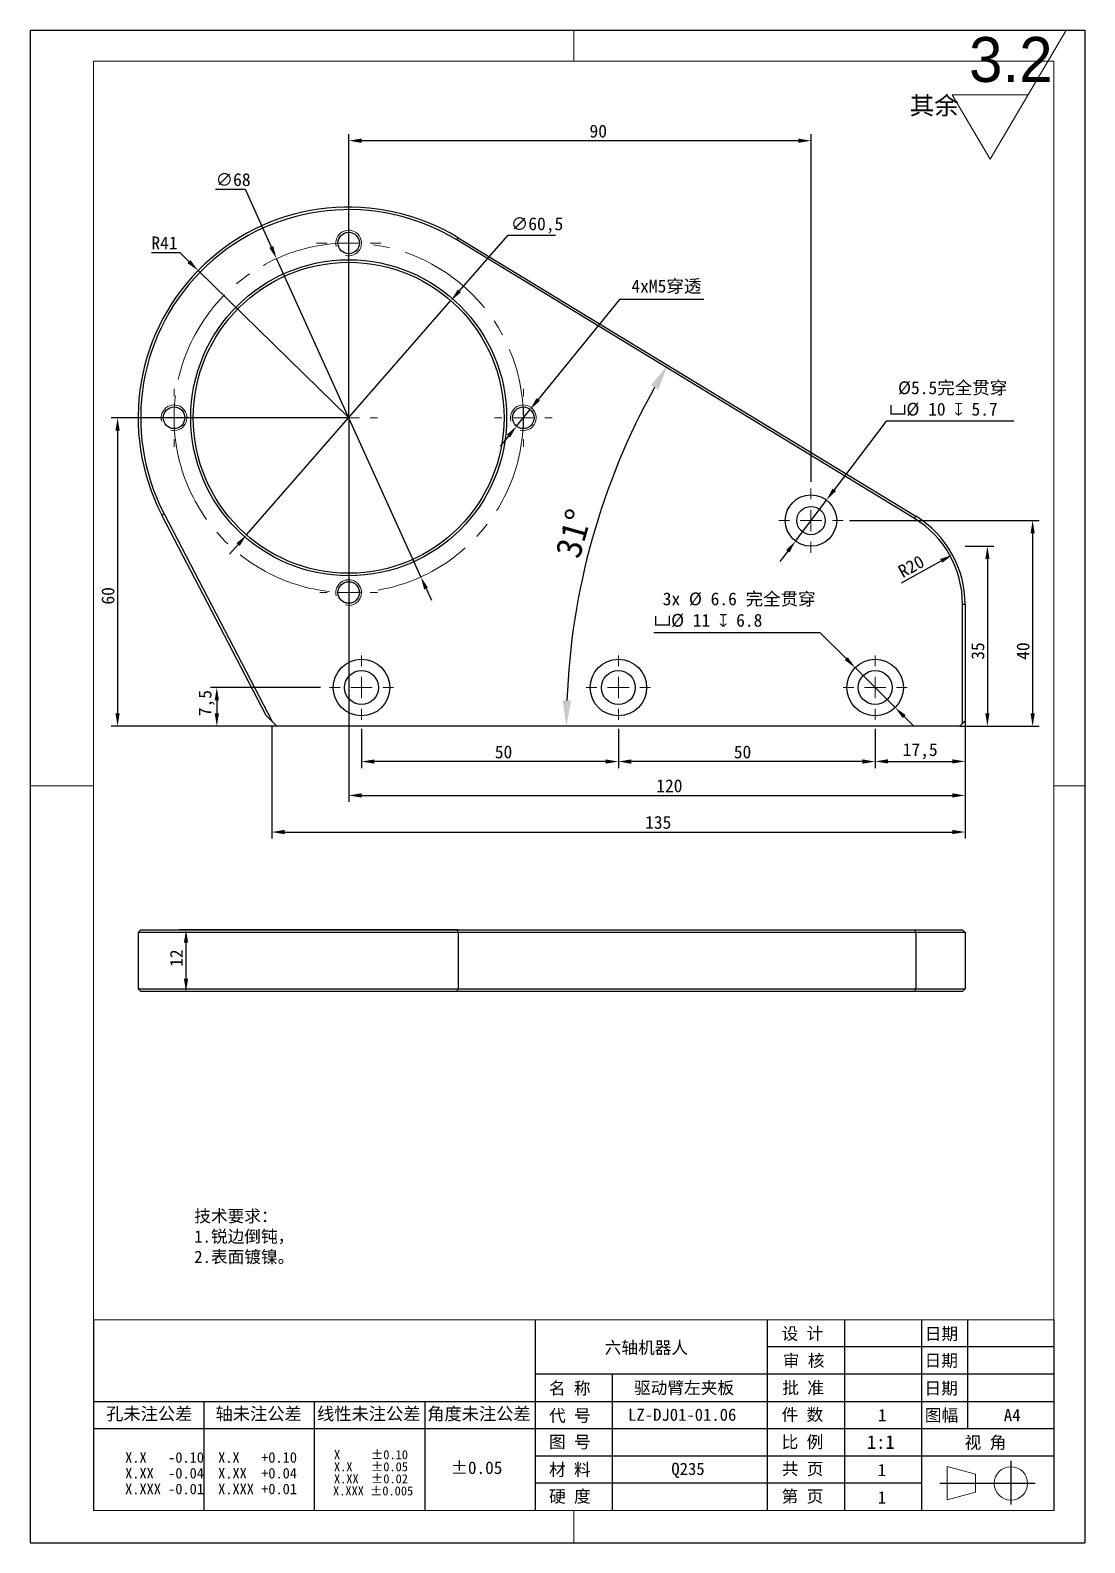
# Model space of a CAD drawing. Header units: millimetres. Extents: x 13 to 7248, y -1201 to 1478.
# Drawn here: x 5003.9 to 5209.2, y 15.6 to 309.9 of the extents above; entities that cross this region are included whole.
import ezdxf

# ---------------------------------------------------------------- set-up
doc = ezdxf.new("R2010")
doc.units = ezdxf.units.MM
doc.header["$LTSCALE"] = 5
doc.header["$PDSIZE"] = -1
doc.linetypes.add('CENTER2', pattern=[28.575, 19.05, -3.175, 3.175, -3.175])
doc.linetypes.add('SLD-实线', pattern=[0])
doc.layers.get('0').update_dxf_attribs({"lineweight": 30})
for name, color, linetype, lineweight in [('中心线层', 1, 'CENTER2', 13), ('粗实线', 7, 'SLD-实线', 15), ('细实线层', 5, 'Continuous', 15)]:
    doc.layers.add(name, color=color, linetype=linetype, lineweight=lineweight)
for name, color, linetype in [('图框', 7, 'SLD-实线'), ('文字层', 7, 'SLD-实线'), ('标注层', 96, 'SLD-实线')]:
    doc.layers.add(name, color=color, linetype=linetype)
doc.styles.add('SLDTEXTSTYLE0', font='')
doc.styles.add('SLDTEXTSTYLE1', font='', dxfattribs={"bigfont": 'bigfont'})
doc.styles.add('SLDTEXTSTYLE2', font='')
doc.styles.add('SLDTEXTSTYLE3', font='', dxfattribs={"bigfont": 'bigfont'})
doc.styles.get("Standard").update_dxf_attribs({"font": ''})
doc.styles.get('SLDTEXTSTYLE0').set_extended_font_data('汉仪长仿宋体')
doc.styles.get('SLDTEXTSTYLE1').set_extended_font_data('宋体')
doc.styles.get('SLDTEXTSTYLE2').set_extended_font_data('宋体')
doc.styles.get('SLDTEXTSTYLE3').set_extended_font_data('汉仪长仿宋体')
doc.styles.get('Standard').set_extended_font_data('SimSun')
doc.dimstyles.new('ISO-25', dxfattribs={"dimtxt": 2.5, "dimasz": 2.5, "dimexe": 1.25, "dimexo": 0, "dimtad": 1, "dimtoh": 1, "dimtxsty": 'Standard', "dimcen": 2.5, "dimclrt": 256, "dimadec": 0, "dimazin": 0, "dimtfac": 1, "dimtmove": 0, "dimatfit": 3, "dimfxl": 0, "dimarcsym": 0})
doc.dimstyles.new('副本2-1', dxfattribs={"dimscale": 2, "dimtxt": 2.5, "dimasz": 2.5, "dimexe": 1.25, "dimexo": 0, "dimtad": 1, "dimtoh": 1, "dimtxsty": 'Standard', "dimcen": 2.5, "dimclrt": 256, "dimadec": 0, "dimazin": 0, "dimtfac": 1, "dimtmove": 0, "dimatfit": 3, "dimfxl": 0, "dimarcsym": 0})

# ---------------------------------------------------------------- blocks, each defined once
blk = doc.blocks.new('SW_NOTE_0')
at = {"color": 0, "linetype": 'Continuous', "lineweight": 0, "char_height": 10.583, "attachment_point": 2}
for s, insert in [('X     ±0.10', (35.9, 12.3)), ('X.X   ±0.05', (35.9, -1.8)), ('X.XX  ±0.02', (35.9, -15.9)), (' X.XXX ±0.005', (34.8, -30))]:
    blk.add_mtext(s, dxfattribs=dict(at, insert=insert))
blk = doc.blocks.new('SW_NOTE_1')
at = {"color": 0, "linetype": 'Continuous', "lineweight": 0, "char_height": 12.312, "attachment_point": 2, "style": 'SLDTEXTSTYLE2'}
for s, insert in [('X.X   -0.10', (38.1, 14.3)), ('X.XX  -0.04', (38.1, -4.1)), ('X.XXX -0.01', (38.1, -22.5))]:
    blk.add_mtext(s, dxfattribs=dict(at, insert=insert))
blk = doc.blocks.new('SW_NOTE_2')
at = {"color": 0, "linetype": 'Continuous', "lineweight": 0, "char_height": 12.312, "attachment_point": 2, "style": 'SLDTEXTSTYLE2'}
for s, insert in [('X.X   +0.10', (38.1, 14.3)), ('X.XX  +0.04', (38.1, -4.1)), ('X.XXX +0.01', (38.1, -22.5))]:
    blk.add_mtext(s, dxfattribs=dict(at, insert=insert))
blk = doc.blocks.new('SW_SFSYMBOL_0')
at = {"color": 0, "linetype": 'SLD-实线', "lineweight": 0}
for p, q in [((8.23, -25), (37.72, 25)), ((8.23, -25), (-6.52, 0)), ((22.98, 0), (-6.52, 0))]:
    blk.add_line(p, q, dxfattribs=at)
at = {"color": 0, "linetype": 'SLD-实线', "lineweight": 0, "insert": (0, 22.56), "char_height": 17.5, "attachment_point": 1, "style": 'SLDTEXTSTYLE3'}
blk.add_mtext('3.2', dxfattribs=at)
blk = doc.blocks.new('*D177')
at = {"layer": 'Defpoints', "color": 0}
for p in [(5051.88, 265.44), (5079.97, 203.51)]:
    blk.add_point(p, dxfattribs=at)
at = {"layer": '标注层', "color": 0, "lineweight": -2}
for p, q in [((5040.02, 278.94), (5045.76, 278.94)), ((5045.76, 278.94), (5050.85, 267.72)), ((5079.97, 203.51), (5051.88, 265.44)), ((5081, 201.23), (5082.03, 198.96))]:
    blk.add_line(p, q, dxfattribs=at)
at = {"layer": '标注层', "color": 0}
for points in [[(5051.23, 267.89), (5050.47, 267.55), (5051.88, 265.44)], [(5081.38, 201.41), (5080.62, 201.06), (5079.97, 203.51)]]:
    blk.add_solid(points, dxfattribs=at)
at = {"layer": '标注层', "insert": (5040.02, 282.07), "char_height": 2.5, "attachment_point": 1}
blk.add_mtext('∅68', dxfattribs=at)
blk = doc.blocks.new('*D178')
at = {"layer": 'Defpoints', "color": 0}
for p in [(5065.93, 234.48), (5020.93, 174.48), (5050.93, 174.48)]:
    blk.add_point(p, dxfattribs=at)
at = {"layer": '标注层', "color": 0, "lineweight": -2}
for p, q in [((5065.93, 234.48), (5019.68, 234.48)), ((5020.93, 231.98), (5020.93, 176.98)), ((5050.93, 174.48), (5019.68, 174.48))]:
    blk.add_line(p, q, dxfattribs=at)
at = {"layer": '标注层', "color": 0}
for points in [[(5020.51, 231.98), (5021.34, 231.98), (5020.93, 234.48)], [(5020.51, 176.98), (5021.34, 176.98), (5020.93, 174.48)]]:
    blk.add_solid(points, dxfattribs=at)
at = {"layer": '标注层', "insert": (5017.8, 199.83), "char_height": 2.5, "attachment_point": 2, "rotation": 90}
blk.add_mtext('60', dxfattribs=at)
blk = doc.blocks.new('*D179')
at = {"layer": 'Defpoints', "color": 0}
for p in [(5036.6, 263.13), (5065.93, 234.48)]:
    blk.add_point(p, dxfattribs=at)
at = {"layer": '标注层', "color": 0, "lineweight": -2}
for p, q in [((5027.51, 266.63), (5033.03, 266.63)), ((5033.03, 266.63), (5034.81, 264.88)), ((5065.93, 234.48), (5036.6, 263.13))]:
    blk.add_line(p, q, dxfattribs=at)
at = {"layer": '标注层', "color": 0}
blk.add_solid([(5035.11, 265.18), (5034.52, 264.58), (5036.6, 263.13)], dxfattribs=at)
at = {"layer": '标注层', "insert": (5027.51, 269.75), "char_height": 2.5, "attachment_point": 1}
blk.add_mtext('R41', dxfattribs=at)
blk = doc.blocks.new('*D180')
at = {"layer": 'Defpoints', "color": 0}
for p in [(5065.93, 234.48), (5185.93, 174.48), (5185.93, 160.99)]:
    blk.add_point(p, dxfattribs=at)
at = {"layer": '标注层', "color": 0, "lineweight": -2}
for p, q in [((5065.93, 234.48), (5065.93, 159.74)), ((5185.93, 174.48), (5185.93, 159.74)), ((5068.43, 160.99), (5183.43, 160.99))]:
    blk.add_line(p, q, dxfattribs=at)
at = {"layer": '标注层', "color": 0}
for points in [[(5068.43, 161.41), (5068.43, 160.58), (5065.93, 160.99)], [(5183.43, 161.41), (5183.43, 160.58), (5185.93, 160.99)]]:
    blk.add_solid(points, dxfattribs=at)
at = {"layer": '标注层', "insert": (5128.35, 164.12), "char_height": 2.5, "attachment_point": 2}
blk.add_mtext('120', dxfattribs=at)
blk = doc.blocks.new('*D181')
at = {"layer": 'Defpoints', "color": 0}
for p in [(5185.93, 209.48), (5185.93, 174.48), (5190.27, 174.48)]:
    blk.add_point(p, dxfattribs=at)
at = {"layer": '标注层', "color": 0, "lineweight": -2}
for p, q in [((5185.93, 209.48), (5191.52, 209.48)), ((5190.27, 206.98), (5190.27, 176.98)), ((5185.93, 174.48), (5191.52, 174.48))]:
    blk.add_line(p, q, dxfattribs=at)
at = {"layer": '标注层', "color": 0}
for points in [[(5189.85, 206.98), (5190.68, 206.98), (5190.27, 209.48)], [(5189.85, 176.98), (5190.68, 176.98), (5190.27, 174.48)]]:
    blk.add_solid(points, dxfattribs=at)
at = {"layer": '标注层', "insert": (5187.14, 189.08), "char_height": 2.5, "attachment_point": 2, "rotation": 90}
blk.add_mtext('35', dxfattribs=at)
blk = doc.blocks.new('*D182')
at = {"layer": 'Defpoints', "color": 0}
for p in [(5050.93, 174.48), (5185.93, 174.48), (5185.93, 153.87)]:
    blk.add_point(p, dxfattribs=at)
at = {"layer": '标注层', "color": 0, "lineweight": -2}
for p, q in [((5050.93, 174.48), (5050.93, 152.62)), ((5185.93, 174.48), (5185.93, 152.62)), ((5053.43, 153.87), (5183.43, 153.87))]:
    blk.add_line(p, q, dxfattribs=at)
at = {"layer": '标注层', "color": 0}
for points in [[(5053.43, 154.29), (5053.43, 153.45), (5050.93, 153.87)], [(5183.43, 154.29), (5183.43, 153.45), (5185.93, 153.87)]]:
    blk.add_solid(points, dxfattribs=at)
at = {"layer": '标注层', "insert": (5126.18, 157), "char_height": 2.5, "attachment_point": 2}
blk.add_mtext('135', dxfattribs=at)
blk = doc.blocks.new('*D183')
at = {"layer": 'Defpoints', "color": 0}
for p in [(5183.48, 207.82), (5165.93, 198.23)]:
    blk.add_point(p, dxfattribs=at)
at = {"layer": '标注层', "color": 0, "lineweight": -2}
blk.add_line((5173.54, 202.39), (5181.28, 206.62), dxfattribs=at)
at = {"layer": '标注层', "color": 0}
blk.add_solid([(5181.08, 206.99), (5181.48, 206.26), (5183.48, 207.82)], dxfattribs=at)
at = {"layer": '标注层', "insert": (5172.59, 205.44), "char_height": 2.5, "attachment_point": 1, "rotation": 28.6514}
blk.add_mtext('R20', dxfattribs=at)
blk = doc.blocks.new('*D184')
at = {"layer": 'Defpoints', "color": 0}
for p in [(5085.82, 257.27), (5046.03, 211.69)]:
    blk.add_point(p, dxfattribs=at)
at = {"layer": '标注层', "color": 0, "lineweight": -2}
for p, q in [((5096.87, 269.93), (5087.46, 259.15)), ((5106.17, 269.93), (5096.87, 269.93)), ((5046.03, 211.69), (5085.82, 257.27)), ((5044.39, 209.8), (5042.75, 207.92))]:
    blk.add_line(p, q, dxfattribs=at)
at = {"layer": '标注层', "color": 0}
for points in [[(5087.15, 259.42), (5087.77, 258.88), (5085.82, 257.27)], [(5044.08, 210.08), (5044.7, 209.53), (5046.03, 211.69)]]:
    blk.add_solid(points, dxfattribs=at)
at = {"layer": '标注层', "insert": (5097.49, 273.47), "char_height": 2.5, "attachment_point": 1}
blk.add_mtext('∅60,5', dxfattribs=at)
blk = doc.blocks.new('*D185')
at = {"layer": 'Defpoints', "color": 0}
for p in [(5101.25, 236.1), (5098.6, 232.85)]:
    blk.add_point(p, dxfattribs=at)
at = {"layer": '标注层', "color": 0, "lineweight": -2}
for p, q in [((5118.63, 257.46), (5102.83, 238.04)), ((5135.08, 257.46), (5118.63, 257.46)), ((5098.6, 232.85), (5101.25, 236.1)), ((5097.02, 230.91), (5095.44, 228.97))]:
    blk.add_line(p, q, dxfattribs=at)
at = {"layer": '标注层', "color": 0}
for points in [[(5102.51, 238.31), (5103.15, 237.78), (5101.25, 236.1)], [(5096.7, 231.17), (5097.34, 230.64), (5098.6, 232.85)]]:
    blk.add_solid(points, dxfattribs=at)
at = {"layer": '标注层', "insert": (5119.26, 261.35), "char_height": 2.5, "attachment_point": 1}
blk.add_mtext(' 4xM5穿透', dxfattribs=at)
blk = doc.blocks.new('*D186')
at = {"layer": 'Defpoints', "color": 0}
for p in [(5158.94, 218.46), (5152.91, 210.49)]:
    blk.add_point(p, dxfattribs=at)
at = {"layer": '标注层', "color": 0, "lineweight": -2}
for p, q in [((5170.54, 233.79), (5160.45, 220.46)), ((5195.4, 233.79), (5170.54, 233.79)), ((5152.91, 210.49), (5158.94, 218.46)), ((5151.4, 208.5), (5149.89, 206.5))]:
    blk.add_line(p, q, dxfattribs=at)
at = {"layer": '标注层', "color": 0}
for points in [[(5160.12, 220.71), (5160.78, 220.2), (5158.94, 218.46)], [(5151.07, 208.75), (5151.73, 208.24), (5152.91, 210.49)]]:
    blk.add_solid(points, dxfattribs=at)
at = {"layer": '标注层', "insert": (5171.17, 241.57), "char_height": 2.5, "attachment_point": 1}
blk.add_mtext(' %%C5.5完全贯穿\\P{\\fGDT|b0|i0|c134|p2;v}%%C 10 {\\fGDT|b0|i0|c134|p2;x} 5.7', dxfattribs=at)
blk = doc.blocks.new('*D187')
at = {"layer": 'Defpoints', "color": 0}
for p in [(5164.53, 185.86), (5172.32, 178.09)]:
    blk.add_point(p, dxfattribs=at)
at = {"layer": '标注层', "color": 0, "lineweight": -2}
for p, q in [((5125.36, 192.71), (5157.67, 192.71)), ((5157.67, 192.71), (5162.76, 187.63)), ((5172.32, 178.09), (5164.53, 185.86)), ((5174.09, 176.32), (5175.85, 174.56))]:
    blk.add_line(p, q, dxfattribs=at)
at = {"layer": '标注层', "color": 0}
for points in [[(5163.06, 187.92), (5162.47, 187.33), (5164.53, 185.86)], [(5174.38, 176.62), (5173.79, 176.03), (5172.32, 178.09)]]:
    blk.add_solid(points, dxfattribs=at)
at = {"layer": '标注层', "insert": (5125.36, 200.49), "char_height": 2.5, "attachment_point": 1}
blk.add_mtext(' 3x %%C 6.6 完全贯穿\\P{\\fGDT|b0|i0|c134|p2;v}%%C 11 {\\fGDT|b0|i0|c134|p2;x} 6.8', dxfattribs=at)
blk = doc.blocks.new('*D188')
at = {"layer": 'Defpoints', "color": 0}
for p in [(5118.43, 173.98), (5168.43, 173.98), (5118.43, 167.58)]:
    blk.add_point(p, dxfattribs=at)
at = {"layer": '标注层', "color": 0, "lineweight": -2}
for p, q in [((5118.43, 173.98), (5118.43, 166.33)), ((5168.43, 173.98), (5168.43, 166.33)), ((5165.93, 167.58), (5120.93, 167.58))]:
    blk.add_line(p, q, dxfattribs=at)
at = {"layer": '标注层', "color": 0}
for points in [[(5120.93, 168), (5120.93, 167.17), (5118.43, 167.58)], [(5165.93, 168), (5165.93, 167.17), (5168.43, 167.58)]]:
    blk.add_solid(points, dxfattribs=at)
at = {"layer": '标注层', "insert": (5142.6, 170.71), "char_height": 2.5, "attachment_point": 2}
blk.add_mtext('50', dxfattribs=at)
blk = doc.blocks.new('*D189')
at = {"layer": 'Defpoints', "color": 0}
for p in [(5068.43, 173.98), (5118.43, 173.98), (5068.43, 167.58)]:
    blk.add_point(p, dxfattribs=at)
at = {"layer": '标注层', "color": 0, "lineweight": -2}
for p, q in [((5068.43, 173.98), (5068.43, 166.33)), ((5118.43, 173.98), (5118.43, 166.33)), ((5115.93, 167.58), (5070.93, 167.58))]:
    blk.add_line(p, q, dxfattribs=at)
at = {"layer": '标注层', "color": 0}
for points in [[(5070.93, 168), (5070.93, 167.17), (5068.43, 167.58)], [(5115.93, 168), (5115.93, 167.17), (5118.43, 167.58)]]:
    blk.add_solid(points, dxfattribs=at)
at = {"layer": '标注层', "insert": (5096.07, 170.71), "char_height": 2.5, "attachment_point": 2}
blk.add_mtext('50', dxfattribs=at)
blk = doc.blocks.new('*D190')
at = {"layer": 'Defpoints', "color": 0}
for p in [(5060.43, 181.98), (5040.25, 174.48), (5051.93, 174.48)]:
    blk.add_point(p, dxfattribs=at)
at = {"layer": '标注层', "color": 0, "lineweight": -2}
for p, q in [((5060.43, 181.98), (5039, 181.98)), ((5040.25, 179.48), (5040.25, 176.98)), ((5051.93, 174.48), (5039, 174.48))]:
    blk.add_line(p, q, dxfattribs=at)
at = {"layer": '标注层', "color": 0}
for points in [[(5039.83, 179.48), (5040.66, 179.48), (5040.25, 181.98)], [(5039.83, 176.98), (5040.66, 176.98), (5040.25, 174.48)]]:
    blk.add_solid(points, dxfattribs=at)
at = {"layer": '标注层', "insert": (5036.7, 178.95), "char_height": 2.5, "attachment_point": 2, "rotation": 90}
blk.add_mtext('7,5', dxfattribs=at)
blk = doc.blocks.new('*D191')
at = {"layer": 'Defpoints', "color": 0}
for p in [(5168.43, 173.98), (5185.93, 175.48), (5185.93, 167.61)]:
    blk.add_point(p, dxfattribs=at)
at = {"layer": '标注层', "color": 0, "lineweight": -2}
for p, q in [((5168.43, 173.98), (5168.43, 166.36)), ((5185.93, 175.48), (5185.93, 166.36)), ((5170.93, 167.61), (5183.43, 167.61))]:
    blk.add_line(p, q, dxfattribs=at)
at = {"layer": '标注层', "color": 0}
for points in [[(5170.93, 168.03), (5170.93, 167.2), (5168.43, 167.61)], [(5183.43, 168.03), (5183.43, 167.2), (5185.93, 167.61)]]:
    blk.add_solid(points, dxfattribs=at)
at = {"layer": '标注层', "insert": (5177.18, 171.16), "char_height": 2.5, "attachment_point": 2}
blk.add_mtext('17,5', dxfattribs=at)
blk = doc.blocks.new('*D192')
at = {"layer": 'Defpoints', "color": 0}
for p in [(5163.43, 214.48), (5184.93, 174.48), (5199.08, 174.48)]:
    blk.add_point(p, dxfattribs=at)
at = {"layer": '标注层', "color": 0, "lineweight": -2}
for p, q in [((5163.43, 214.48), (5200.33, 214.48)), ((5199.08, 211.98), (5199.08, 176.98)), ((5184.93, 174.48), (5200.33, 174.48))]:
    blk.add_line(p, q, dxfattribs=at)
at = {"layer": '标注层', "color": 0}
for points in [[(5198.66, 211.98), (5199.49, 211.98), (5199.08, 214.48)], [(5198.66, 176.98), (5199.49, 176.98), (5199.08, 174.48)]]:
    blk.add_solid(points, dxfattribs=at)
at = {"layer": '标注层', "insert": (5195.95, 189.08), "char_height": 2.5, "attachment_point": 2, "rotation": 90}
blk.add_mtext('40', dxfattribs=at)
blk = doc.blocks.new('*D193')
at = {"layer": 'Defpoints', "color": 0}
for p in [(5065.93, 288.39), (5065.93, 234.48), (5155.93, 221.98)]:
    blk.add_point(p, dxfattribs=at)
at = {"layer": '标注层', "color": 0, "lineweight": -2}
for p, q in [((5065.93, 234.48), (5065.93, 289.64)), ((5155.93, 221.98), (5155.93, 289.64)), ((5153.43, 288.39), (5068.43, 288.39))]:
    blk.add_line(p, q, dxfattribs=at)
at = {"layer": '标注层', "color": 0}
for points in [[(5068.43, 288.8), (5068.43, 287.97), (5065.93, 288.39)], [(5153.43, 288.8), (5153.43, 287.97), (5155.93, 288.39)]]:
    blk.add_solid(points, dxfattribs=at)
at = {"layer": '标注层', "insert": (5114.51, 291.51), "char_height": 2.5, "attachment_point": 2}
blk.add_mtext('90', dxfattribs=at)
blk = doc.blocks.new('SW_CENTERMARKSYMBOL_0')
at = {"color": 0, "linetype": 'SLD-实线', "lineweight": 0}
for p, q in [((0, 8.33), (0, 11.25)), ((-8.33, 0), (-11.25, 0)), ((0, 0), (-4.17, 0)), ((0, 0), (0, 4.17)), ((0, 0), (0, -4.17)), ((0, 0), (4.17, 0)), ((8.33, 0), (11.25, 0)), ((0, -8.33), (0, -11.25))]:
    blk.add_line(p, q, dxfattribs=at)
blk = doc.blocks.new('SW_CENTERMARKSYMBOL_1')
at = {"color": 0, "linetype": 'SLD-实线', "lineweight": 0}
for p, q in [((0, 8.33), (0, 11.25)), ((-8.33, 0), (-11.25, 0)), ((0, 0), (-4.17, 0)), ((0, 0), (0, 4.17)), ((0, 0), (0, -4.17)), ((0, 0), (4.17, 0)), ((8.33, 0), (11.25, 0)), ((0, -8.33), (0, -11.25))]:
    blk.add_line(p, q, dxfattribs=at)
blk = doc.blocks.new('SW_CENTERMARKSYMBOL_2')
at = {"color": 0, "linetype": 'SLD-实线', "lineweight": 0}
for p, q in [((0, 8.33), (0, 11.25)), ((-8.33, 0), (-11.25, 0)), ((0, 0), (-4.17, 0)), ((0, 0), (0, 4.17)), ((0, 0), (0, -4.17)), ((0, 0), (4.17, 0)), ((8.33, 0), (11.25, 0)), ((0, -8.33), (0, -11.25))]:
    blk.add_line(p, q, dxfattribs=at)
blk = doc.blocks.new('SW_CENTERMARKSYMBOL_3')
at = {"color": 0, "linetype": 'SLD-实线', "lineweight": 0}
for p, q in [((0, 8.33), (0, 11.25)), ((-8.33, 0), (-11.25, 0)), ((0, 0), (-4.17, 0)), ((0, 0), (0, 4.17)), ((0, 0), (0, -4.17)), ((0, 0), (4.17, 0)), ((8.33, 0), (11.25, 0)), ((0, -8.33), (0, -11.25))]:
    blk.add_line(p, q, dxfattribs=at)
blk = doc.blocks.new('SW_CENTERMARKSYMBOL_4')
at = {"color": 0, "linetype": 'SLD-实线', "lineweight": 0}
for p, q in [((0, 8.33), (0, 12.5)), ((-8.33, 0), (-12.5, 0)), ((0, 0), (-4.17, 0)), ((0, 0), (0, 4.17)), ((0, 0), (0, -4.17)), ((0, 0), (4.17, 0)), ((8.33, 0), (12.5, 0)), ((0, -8.33), (0, -12.5))]:
    blk.add_line(p, q, dxfattribs=at)
blk = doc.blocks.new('SW_CENTERMARKSYMBOL_5')
at = {"color": 0, "linetype": 'SLD-实线', "lineweight": 0}
for p, q in [((0, 8.33), (0, 12.5)), ((-8.33, 0), (-12.5, 0)), ((0, 0), (-4.17, 0)), ((0, 0), (0, 4.17)), ((0, 0), (0, -4.17)), ((0, 0), (4.17, 0)), ((8.33, 0), (12.5, 0)), ((0, -8.33), (0, -12.5))]:
    blk.add_line(p, q, dxfattribs=at)
blk = doc.blocks.new('SW_CENTERMARKSYMBOL_6')
at = {"color": 0, "linetype": 'SLD-实线', "lineweight": 0}
for p, q in [((0, 8.33), (0, 12.5)), ((-8.33, 0), (-12.5, 0)), ((0, 0), (-4.17, 0)), ((0, 0), (0, 4.17)), ((0, 0), (0, -4.17)), ((0, 0), (4.17, 0)), ((8.33, 0), (12.5, 0)), ((0, -8.33), (0, -12.5))]:
    blk.add_line(p, q, dxfattribs=at)
blk = doc.blocks.new('SW_CENTERMARKSYMBOL_7')
at = {"color": 0, "linetype": 'SLD-实线', "lineweight": 0}
for p, q in [((0, 8.33), (0, 12.5)), ((-8.33, 0), (-12.5, 0)), ((0, 0), (-4.17, 0)), ((0, 0), (0, 4.17)), ((0, 0), (0, -4.17)), ((0, 0), (4.17, 0)), ((8.33, 0), (12.5, 0)), ((0, -8.33), (0, -12.5))]:
    blk.add_line(p, q, dxfattribs=at)
blk = doc.blocks.new('SW_CENTERMARKSYMBOL_8')
at = {"color": 0, "linetype": 'SLD-实线', "lineweight": 0}
for p, q in [((0, 8.33), (0, 12.5)), ((-8.33, 0), (-12.5, 0)), ((0, 0), (-4.17, 0)), ((0, 0), (0, 4.17)), ((0, 0), (0, -4.17)), ((0, 0), (4.17, 0)), ((8.33, 0), (12.5, 0)), ((0, -8.33), (0, -12.5))]:
    blk.add_line(p, q, dxfattribs=at)
blk = doc.blocks.new('*D194')
at = {"layer": 'Defpoints', "color": 0}
for p in [(5087.23, 134.84), (5034.25, 122.84), (5087.23, 122.84)]:
    blk.add_point(p, dxfattribs=at)
at = {"layer": '标注层', "color": 0, "lineweight": -2}
for p, q in [((5087.23, 134.84), (5033, 134.84)), ((5034.25, 132.34), (5034.25, 125.34)), ((5087.23, 122.84), (5033, 122.84))]:
    blk.add_line(p, q, dxfattribs=at)
at = {"layer": '标注层', "color": 0}
for points in [[(5033.84, 132.34), (5034.67, 132.34), (5034.25, 134.84)], [(5033.84, 125.34), (5034.67, 125.34), (5034.25, 122.84)]]:
    blk.add_solid(points, dxfattribs=at)
at = {"layer": '标注层', "insert": (5031.13, 129.33), "char_height": 2.5, "attachment_point": 2, "rotation": 90}
blk.add_mtext('12', dxfattribs=at)
blk = doc.blocks.new('*D734')
at = {"layer": 'Defpoints', "color": 0}
for p in [(5087.23, 269.5), (5117.18, 222.63), (5176.32, 215.32), (5051.93, 174.48), (5184.93, 174.48)]:
    blk.add_point(p, dxfattribs=at)
at = {"layer": '标注层', "color": 0, "lineweight": -2}
blk.add_arc((5243.47, 174.48), 135.15, 150.8102, 177.8802, dxfattribs=at)
at = {"layer": '标注层', "color": 0}
for points in [[(5124.76, 240.81), (5126.2, 239.97), (5128, 244.71)], [(5109.24, 179.46), (5107.57, 179.49), (5108.31, 174.48)]]:
    blk.add_solid(points, dxfattribs=at)
at = {"layer": '标注层', "insert": (5109.72, 211.96), "char_height": 5, "attachment_point": 5, "rotation": 74.3452}
blk.add_mtext('31°', dxfattribs=at)

msp = doc.modelspace()

# ---------------------------------------------------------------- linework, layer by layer
for p, q in [((5086.9714, 269.0775), (5087.2313, 269.5047)), ((5176.0586, 214.8914), (5086.9714, 269.0775)), ((5087.2313, 269.5047), (5176.3184, 215.3186)), ((5029.9972, 215.7824), (5029.5536, 215.5516)), ((5049.8406, 176.56), (5029.5536, 215.5516)), ((5029.9972, 215.7824), (5051.0155, 175.3851)), ((5176.0586, 214.8914), (5176.3184, 215.3186)), ((5185.4252, 174.9754), (5185.4252, 198.2312)), ((5185.4252, 198.2312), (5185.9252, 198.2312)), ((5185.9252, 198.2312), (5185.9252, 175.4754)), ((5051.0155, 175.3851), (5049.8406, 176.56)), ((5051.0155, 175.3851), (5051.9252, 174.4754)), ((5184.9252, 174.4754), (5051.9252, 174.4754)), ((5184.9252, 174.4754), (5185.4252, 174.9754)), ((5185.9252, 175.4754), (5185.4252, 174.9754)), ((5025.4252, 134.8424), (5024.9252, 134.3424)), ((5024.9252, 134.3424), (5024.9252, 123.3424)), ((5087.2313, 134.3424), (5024.9252, 134.3424)), ((5025.4252, 134.8424), (5086.9714, 134.8424)), ((5086.9714, 134.8424), (5087.2313, 134.3424)), ((5086.9714, 134.8424), (5176.0586, 134.8424)), ((5087.2313, 134.3424), (5087.2313, 123.3424)), ((5176.3184, 134.3424), (5087.2313, 134.3424)), ((5176.0586, 134.8424), (5176.3184, 134.3424)), ((5176.0586, 134.8424), (5185.4252, 134.8424)), ((5176.3184, 134.3424), (5176.3184, 123.3424)), ((5185.9252, 134.3424), (5176.3184, 134.3424)), ((5185.4252, 134.8424), (5185.9252, 134.3424)), ((5185.9252, 134.3424), (5185.9252, 123.3424)), ((5024.9252, 123.3424), (5025.4252, 122.8424)), ((5024.9252, 123.3424), (5087.2313, 123.3424)), ((5086.9714, 122.8424), (5025.4252, 122.8424)), ((5086.9714, 122.8424), (5087.2313, 123.3424)), ((5176.0586, 122.8424), (5086.9714, 122.8424)), ((5087.2313, 123.3424), (5176.3184, 123.3424)), ((5176.0586, 122.8424), (5176.3184, 123.3424)), ((5185.4252, 122.8424), (5176.0586, 122.8424)), ((5176.3184, 123.3424), (5185.9252, 123.3424)), ((5185.4252, 122.8424), (5185.9252, 123.3424))]:
    msp.add_line(p, q)
for centre, radius in [((5065.9252, 268.4754), 2.1), ((5065.9252, 234.4754), 30.75), ((5065.9252, 234.4754), 30.25), ((5031.9252, 234.4754), 2.1), ((5099.9252, 234.4754), 2.1), ((5155.9252, 214.4754), 5), ((5155.9252, 214.4754), 2.75), ((5065.9252, 200.4754), 2.1), ((5068.4252, 181.9754), 5.5), ((5118.4252, 181.9754), 5.5), ((5168.4252, 181.9754), 5.5), ((5068.4252, 181.9754), 3.3), ((5118.4252, 181.9754), 3.3), ((5168.4252, 181.9754), 3.3)]:
    msp.add_circle(centre, radius)
for centre, radius, start, end in [((5065.9252, 234.4754), 41, 58.690488, 207.487527), ((5065.9252, 234.4754), 40.5, 58.690488, 207.487527), ((5165.9252, 198.2312), 19.5, 0, 58.690488), ((5165.9252, 198.2312), 20, 0, 58.690488)]:
    msp.add_arc(centre, radius, start, end)
at = {"layer": '中心线层', "ltscale": 0.2}
msp.add_circle((5065.9252, 234.4754), 34, dxfattribs=at)
at = {"layer": '图框'}
for p, q in [((5003.9251, 309.8805), (5209.2251, 309.8805)), ((5003.9251, 309.8805), (5003.9251, 15.5805)), ((5209.2251, 309.8805), (5209.2251, 15.5805)), ((5003.9251, 15.5805), (5209.2251, 15.5805))]:
    msp.add_line(p, q, dxfattribs=at)
at = {"layer": '文字层'}
for p, q in [((5016.2251, 58.9805), (5016.2251, 21.8805)), ((5102.2251, 58.9805), (5102.2251, 21.8805)), ((5147.4251, 58.9805), (5147.4251, 21.8805)), ((5162.4251, 58.9805), (5162.4251, 21.8805)), ((5177.4251, 58.9805), (5177.4251, 21.8805)), ((5186.4251, 58.9805), (5186.4251, 37.7805)), ((5203.2251, 58.9805), (5203.2251, 21.8805)), ((5203.2251, 53.6805), (5147.4251, 53.6805)), ((5203.2251, 48.3805), (5102.2251, 48.3805)), ((5117.2251, 48.3805), (5117.2251, 21.8805)), ((5016.2251, 43.0805), (5203.2251, 43.0805)), ((5037.7251, 43.0805), (5037.7251, 21.8805)), ((5059.2251, 43.0805), (5059.2251, 21.8805)), ((5080.7251, 43.0805), (5080.7251, 21.8805)), ((5016.2251, 37.7805), (5203.2251, 37.7805)), ((5102.2251, 32.4805), (5203.2251, 32.4805)), ((5194.839, 31.537), (5194.839, 23.0518)), ((5177.4251, 27.1805), (5102.2251, 27.1805)), ((5181.0122, 27.1805), (5189.2618, 27.1805)), ((5189.2618, 27.1805), (5199.5945, 27.1805))]:
    msp.add_line(p, q, dxfattribs=at)
at = {"layer": '粗实线'}
for p, q in [((5109.7251, 303.8805), (5109.7251, 309.8805)), ((5016.2251, 303.8805), (5203.2251, 303.8805)), ((5016.2251, 303.8805), (5016.2251, 21.8805)), ((5203.2251, 303.8805), (5203.2251, 21.8805)), ((5016.2251, 162.8805), (5003.9251, 162.8805)), ((5203.2251, 162.8805), (5209.2251, 162.8805)), ((5016.2251, 58.9805), (5203.2251, 58.9805)), ((5182.4065, 30.4305), (5182.4065, 23.9305)), ((5187.9256, 28.9201), (5182.4065, 30.4305)), ((5187.9256, 25.441), (5187.9256, 28.9201)), ((5182.4065, 23.9305), (5187.9256, 25.441)), ((5016.2251, 21.8805), (5203.2251, 21.8805)), ((5016.2251, 21.8805), (5203.2251, 21.8805)), ((5109.7251, 21.8805), (5109.7251, 15.5805))]:
    msp.add_line(p, q, dxfattribs=at)
msp.add_circle((5194.839, 27.1258), 3.25, dxfattribs=at)
at = {"layer": '细实线层'}
for centre in [(5065.9252, 268.4754), (5031.9252, 234.4754), (5099.9252, 234.4754), (5065.9252, 200.4754)]:
    msp.add_arc(centre, 2.5, 255, 195, dxfattribs=at)

# ---------------------------------------------------------------- block references
at = {"layer": '中心线层', "xscale": 0.5, "yscale": 0.5, "zscale": 0.5}
for name, p in [('SW_CENTERMARKSYMBOL_4', (5065.9252, 268.4754)), ('SW_CENTERMARKSYMBOL_3', (5031.9252, 234.4754)), ('SW_CENTERMARKSYMBOL_0', (5065.9252, 234.4754)), ('SW_CENTERMARKSYMBOL_2', (5099.9252, 234.4754)), ('SW_CENTERMARKSYMBOL_8', (5155.9252, 214.4754)), ('SW_CENTERMARKSYMBOL_1', (5065.9252, 200.4754)), ('SW_CENTERMARKSYMBOL_6', (5068.4252, 181.9754)), ('SW_CENTERMARKSYMBOL_7', (5118.4252, 181.9754)), ('SW_CENTERMARKSYMBOL_5', (5168.4252, 181.9754))]:
    msp.add_blockref(name, p, dxfattribs=at)
at = {"layer": '文字层'}
for name, p, xscale, yscale, zscale in [('SW_SFSYMBOL_0', (5186.6973, 297.2857), 0.5, 0.5, 0.5), ('SW_NOTE_1', (5023.7275, 30.8202), 0.1666666666669698, 0.1666666666666679, 0.1666666666666667), ('SW_NOTE_2', (5041.8311, 30.8202), 0.1666666666669698, 0.1666666666666679, 0.1666666666666667), ('SW_NOTE_0', (5064.2784, 31.552), 0.1666666666669698, 0.1666666666666679, 0.1666666666666667)]:
    msp.add_blockref(name, p, dxfattribs=dict(at, xscale=xscale, yscale=yscale, zscale=zscale))

# ---------------------------------------------------------------- texts
for s, insert, char_height, attachment_point, style in [('其余', (5175.1396, 296.9827), 3.5, 1, 'SLDTEXTSTYLE0'), ('设 计', (5154.2692, 57.4869), 2.38125, 2, 'SLDTEXTSTYLE2'), ('日期', (5181.3207, 57.4399), 2.38125, 2, 'SLDTEXTSTYLE2'), ('六轴机器人', (5123.8727, 54.7457), 2.38125, 2, 'SLDTEXTSTYLE2'), ('审 核', (5154.5062, 52.205), 2.38125, 2, 'SLDTEXTSTYLE2'), ('日期', (5181.2933, 52.2238), 2.38125, 2, 'SLDTEXTSTYLE2'), ('名 称', (5108.9476, 46.8369), 2.38125, 2, 'SLDTEXTSTYLE2'), ('驱动臂左夹板', (5131.2094, 46.9281), 2.38125, 2, 'SLDTEXTSTYLE2'), ('批 准', (5154.3917, 46.9281), 2.38125, 2, 'SLDTEXTSTYLE2'), ('日期', (5181.2769, 46.8316), 2.38125, 2, 'SLDTEXTSTYLE2'), ('孔未注公差', (5027.1012, 41.9108), 2.4625, 2, 'SLDTEXTSTYLE2'), ('轴未注公差', (5048.3974, 41.9108), 2.4625, 2, 'SLDTEXTSTYLE2'), ('线性未注公差', (5069.8341, 41.9108), 2.4625, 2, 'SLDTEXTSTYLE2'), ('角度未注公差', (5091.2843, 41.9108), 2.4625, 2, 'SLDTEXTSTYLE2'), ('代 号', (5108.9776, 41.5125), 2.38125, 2, 'SLDTEXTSTYLE2'), ('LZ-DJ01-01.06', (5130.8621, 41.6864), 2.38125, 2, 'SLDTEXTSTYLE1'), ('件 数', (5154.2692, 41.6864), 2.38125, 2, 'SLDTEXTSTYLE2'), ('1', (5169.7952, 41.58), 2.3813, 2, 'SLDTEXTSTYLE1'), ('图幅', (5181.3356, 41.58), 2.38125, 2, 'SLDTEXTSTYLE2'), ('A4', (5195.0845, 41.6055), 2.38125, 2, 'SLDTEXTSTYLE1'), ('图 号', (5108.9776, 36.3789), 2.38125, 2, 'SLDTEXTSTYLE2'), ('比 例', (5154.2692, 36.3789), 2.38125, 2, 'SLDTEXTSTYLE2'), ('1:1', (5169.5163, 36.5001), 2.64583, 2, 'SLDTEXTSTYLE1'), ('视 角', (5189.8864, 36.2714), 2.38125, 2, 'SLDTEXTSTYLE2'), ('±0.05', (5090.8155, 31.4183), 2.4625, 2, 'SLDTEXTSTYLE1'), ('材 料', (5108.9776, 30.9891), 2.38125, 2, 'SLDTEXTSTYLE2'), ('Q235', (5131.9783, 31.1524), 2.38125, 2, 'SLDTEXTSTYLE1'), ('共 页', (5154.3077, 31.1524), 2.38125, 2, 'SLDTEXTSTYLE2'), ('1', (5169.723, 30.9244), 2.3813, 2, 'SLDTEXTSTYLE1'), ('硬 度', (5108.9776, 25.7942), 2.38125, 2, 'SLDTEXTSTYLE2'), ('第 页', (5154.2692, 25.7942), 2.38125, 2, 'SLDTEXTSTYLE2'), ('1', (5169.7383, 25.5967), 2.3813, 2, 'SLDTEXTSTYLE1')]:
    msp.add_mtext(s, dxfattribs=dict(at, insert=insert, char_height=char_height, attachment_point=attachment_point, style=style))
at = {"layer": '文字层', "color": 7, "linetype": 'SLD-实线', "lineweight": 0, "insert": (5035.8611, 80.3421), "char_height": 2.38125, "attachment_point": 1, "style": 'SLDTEXTSTYLE2'}
msp.add_mtext('技术要求：\\P1.锐边倒钝，\\P2.表面镀镍。', dxfattribs=at)

# ---------------------------------------------------------------- dimensions: what is measured, and where the dimension line sits
at = {"layer": '标注层'}
for base, p1, p2, picture, middle in [((5065.9252, 288.386), (5155.9252, 221.9754), (5065.9252, 234.4754), '*D193', (5114.506, 288.386)), ((5185.9252, 160.9926), (5065.9252, 234.4754), (5185.9252, 174.4754), '*D180', (5128.3501, 160.9926)), ((5185.9252, 153.8706), (5050.9252, 174.4754), (5185.9252, 174.4754), '*D182', (5126.1753, 153.8706)), ((5068.4252, 167.5823), (5118.4252, 173.9754), (5068.4252, 173.9754), '*D189', (5096.0691, 167.5823)), ((5118.4252, 167.5823), (5168.4252, 173.9754), (5118.4252, 173.9754), '*D188', (5142.5995, 167.5823)), ((5185.9252, 167.6149), (5168.4252, 173.9754), (5185.9252, 175.4754), '*D191', (5177.1752, 167.6149))]:
    dim = msp.add_linear_dim(base=base, p1=p1, p2=p2, dimstyle='ISO-25', dxfattribs=at)
    dim.commit()
    dim.dimension.update_dxf_attribs({"geometry": picture, "text_midpoint": middle, "dimtype": 160})
for p1, p2, picture, middle in [((5079.9661, 203.5101), (5051.8843, 265.4408), '*D177', (5042.5798, 278.9441)), ((5046.0337, 211.6852), (5085.8166, 257.2656), '*D184', (5101.8309, 269.9282))]:
    dim = msp.add_diameter_dim_2p(p1=p1, p2=p2, dimstyle='ISO-25', dxfattribs=at)
    dim.commit()
    dim.dimension.update_dxf_attribs({"geometry": picture, "text_midpoint": middle, "dimtype": 163})
dim = msp.add_radius_dim(center=(5065.9252, 234.4754), mpoint=(5036.6024, 263.1315), dimstyle='ISO-25', dxfattribs=at)
dim.commit()
dim.dimension.update_dxf_attribs({"geometry": '*D179', "text_midpoint": (5029.9573, 268.5012)})
dim = msp.add_angular_dim_2l(base=(5117.1835, 222.6308), line1=((5184.9252, 174.4754), (5051.9252, 174.4754)), line2=((5087.2313, 269.5047), (5176.3184, 215.3186)), dimstyle='副本2-1', dxfattribs=at)
dim.commit()
dim.dimension.update_dxf_attribs({"geometry": '*D734', "text_midpoint": (5109.7163, 211.9575)})
for p1, p2, text, picture, middle in [((5098.5995, 232.8467), (5101.2508, 236.1041), ' 4xM5穿透', '*D185', (5127.1708, 257.4617)), ((5152.9076, 210.4886), (5158.9427, 218.4622), ' %%C5.5完全贯穿\\P{\\fGDT|b0|i0|c134|p2;v}%%C 10 {\\fGDT|b0|i0|c134|p2;x} 5.7', '*D186', (5183.2844, 233.79)), ((5172.3166, 178.0887), (5164.5337, 185.8621), ' 3x %%C 6.6 完全贯穿\\P{\\fGDT|b0|i0|c134|p2;v}%%C 11 {\\fGDT|b0|i0|c134|p2;x} 6.8', '*D187', (5141.2041, 192.7135))]:
    dim = msp.add_diameter_dim_2p(p1=p1, p2=p2, text=text, dimstyle='ISO-25', dxfattribs=at)
    dim.commit()
    dim.dimension.update_dxf_attribs({"geometry": picture, "text_midpoint": middle, "dimtype": 163})
for base, p1, p2, picture, middle in [((5020.9252, 174.4754), (5065.9252, 234.4754), (5050.9252, 174.4754), '*D178', (5020.9252, 199.8325)), ((5199.0774, 174.4754), (5163.4252, 214.4754), (5184.9252, 174.4754), '*D192', (5199.0774, 189.0812)), ((5190.2656, 174.4754), (5185.9252, 209.4754), (5185.9252, 174.4754), '*D181', (5190.2656, 189.0812)), ((5040.2473, 174.4754), (5060.4252, 181.9754), (5051.9252, 174.4754), '*D190', (5040.2473, 178.9537)), ((5034.2539, 122.8424), (5087.2313, 134.8424), (5087.2313, 122.8424), '*D194', (5034.2539, 129.327))]:
    dim = msp.add_linear_dim(base=base, p1=p1, p2=p2, angle=90, dimstyle='ISO-25', dxfattribs=at)
    dim.commit()
    dim.dimension.update_dxf_attribs({"geometry": picture, "text_midpoint": middle, "dimtype": 160})
dim = msp.add_radius_dim(center=(5165.9252, 198.2312), mpoint=(5183.4762, 207.8207), dimstyle='ISO-25', dxfattribs=at)
dim.commit()
dim.dimension.update_dxf_attribs({"geometry": '*D183', "text_midpoint": (5176.3155, 203.9082), "dimtype": 164})

doc.saveas('drawing.dxf')
